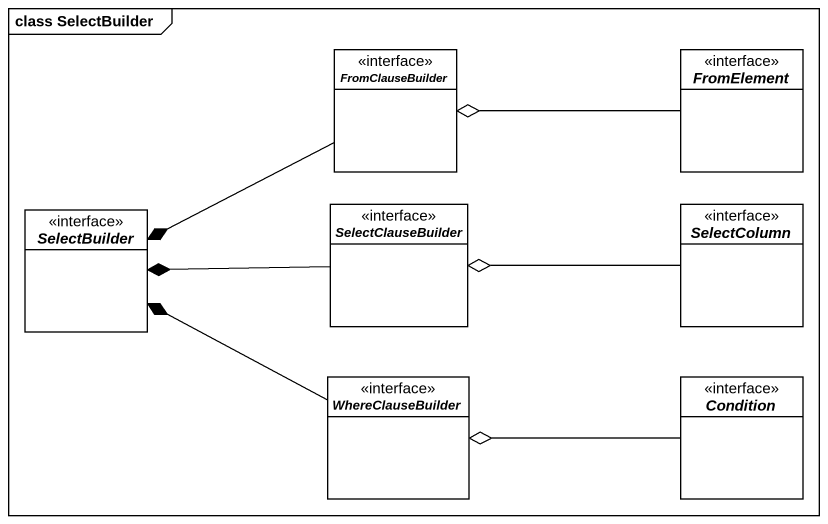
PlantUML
@startuml
mainframe class SelectBuilder
hide circle
hide empty members
interface FromClauseBuilder
interface FromElement
interface SelectBuilder
interface SelectClauseBuilder
interface SelectColumn
interface WhereClauseBuilder
interface Condition
FromClauseBuilder -left-* SelectBuilder
FromElement -left-o FromClauseBuilder
SelectClauseBuilder -left-* SelectBuilder
SelectColumn -left-o SelectClauseBuilder
WhereClauseBuilder -left-* SelectBuilder
Condition -left-o WhereClauseBuilder
@enduml
